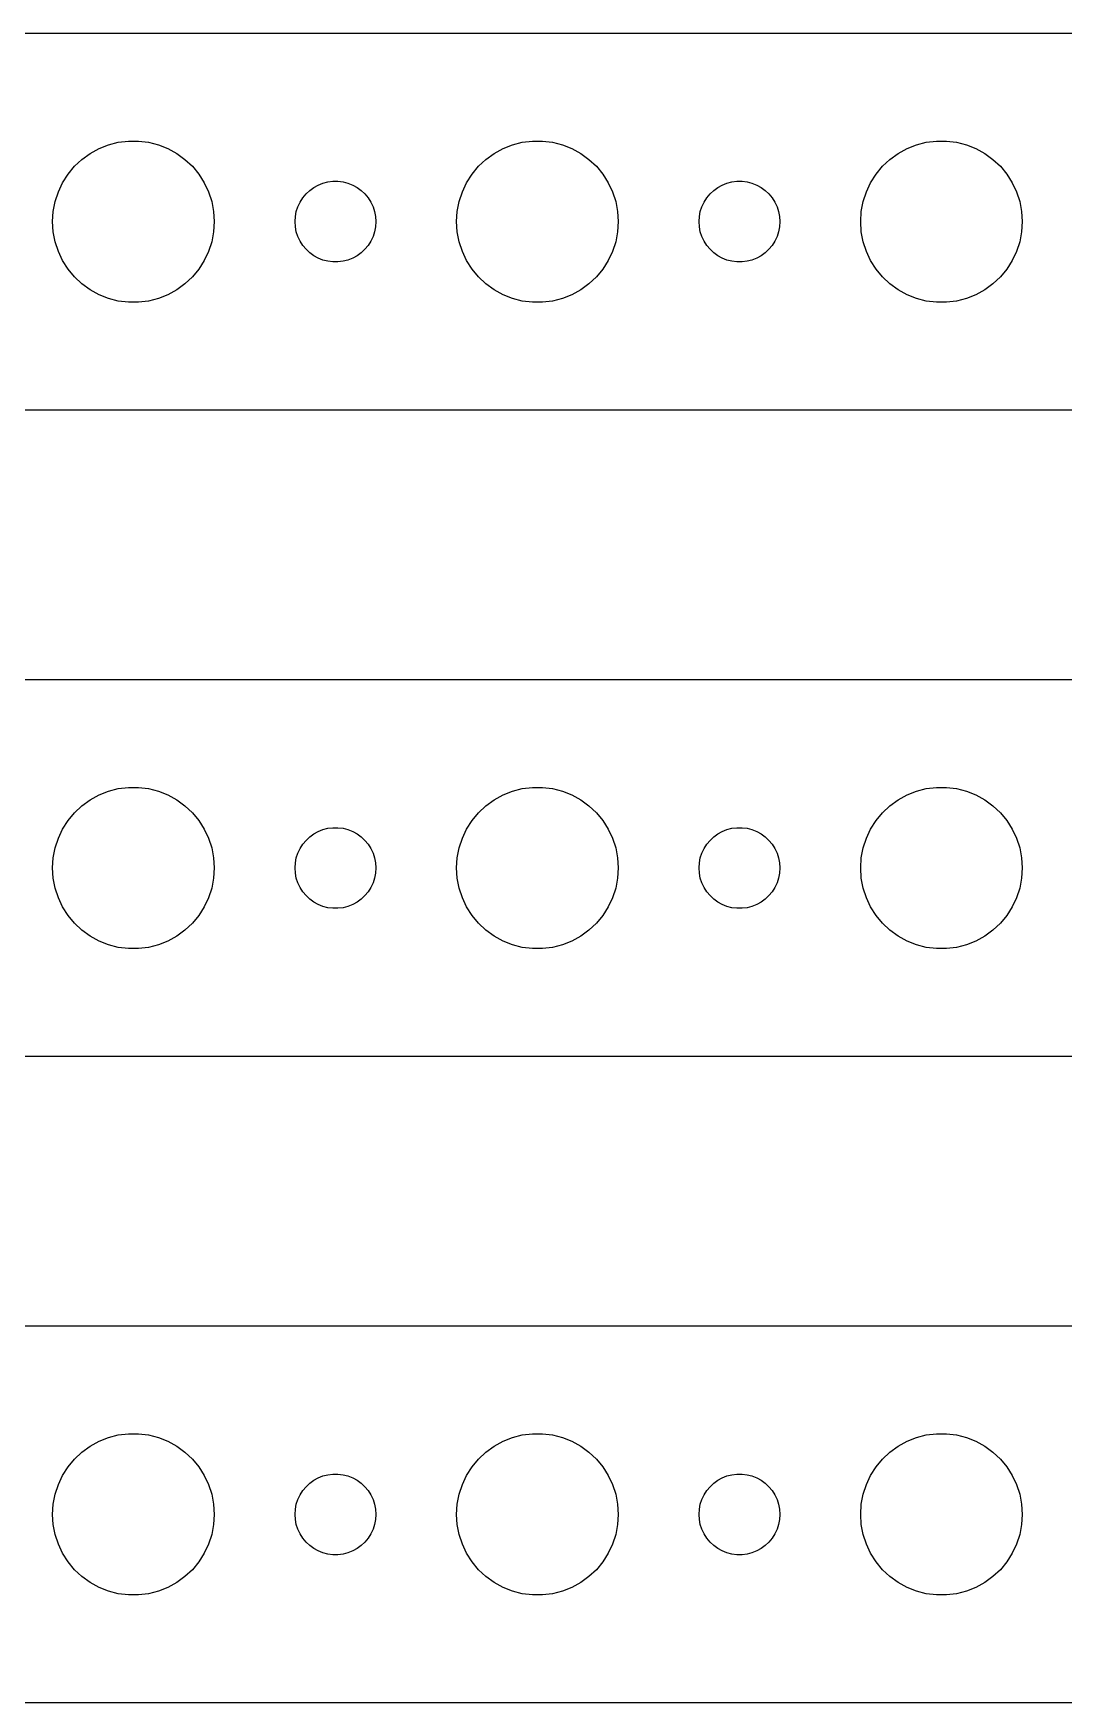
# Model space of a CAD drawing. Header units: metres. Extents: x -150 to 150, y 41 to 103.
# Drawn here: x -116.2 to -78, y 41 to 103 of the extents above; entities that cross this region are included whole.
import ezdxf

# ---------------------------------------------------------------- set-up
doc = ezdxf.new("R2010")
doc.units = ezdxf.units.M

msp = doc.modelspace()

# ---------------------------------------------------------------- linework, layer by layer
for p, q in [((144.814, 102.99), (-144.814, 102.99)), ((-114.107, 98.533), (-113.777, 98.7145)), ((-113.777, 98.7145), (-113.427, 98.8532)), ((-113.427, 98.8532), (-113.062, 98.9469)), ((-113.062, 98.9469), (-112.688, 98.9941)), ((-112.688, 98.9941), (-112.312, 98.9941)), ((-112.312, 98.9941), (-111.938, 98.9469)), ((-111.938, 98.9469), (-111.573, 98.8532)), ((-111.573, 98.8532), (-111.223, 98.7145)), ((-111.223, 98.7145), (-110.893, 98.533)), ((-99.1075, 98.533), (-98.7773, 98.7145)), ((-98.7773, 98.7145), (-98.427, 98.8532)), ((-98.427, 98.8532), (-98.0621, 98.9469)), ((-98.0621, 98.9469), (-97.6884, 98.9941)), ((-97.6884, 98.9941), (-97.3116, 98.9941)), ((-97.3116, 98.9941), (-96.9379, 98.9469)), ((-96.9379, 98.9469), (-96.573, 98.8532)), ((-96.573, 98.8532), (-96.2227, 98.7145)), ((-96.2227, 98.7145), (-95.8925, 98.533)), ((-84.1075, 98.533), (-83.7773, 98.7145)), ((-83.7773, 98.7145), (-83.427, 98.8532)), ((-83.427, 98.8532), (-83.0621, 98.9469)), ((-83.0621, 98.9469), (-82.6884, 98.9941)), ((-82.6884, 98.9941), (-82.3116, 98.9941)), ((-82.3116, 98.9941), (-81.9379, 98.9469)), ((-81.9379, 98.9469), (-81.573, 98.8532)), ((-81.573, 98.8532), (-81.2227, 98.7145)), ((-81.2227, 98.7145), (-80.8925, 98.533)), ((-114.927, 97.7634), (-114.687, 98.0536)), ((-114.687, 98.0536), (-114.412, 98.3115)), ((-114.412, 98.3115), (-114.107, 98.533)), ((-110.893, 98.533), (-110.588, 98.3115)), ((-110.588, 98.3115), (-110.313, 98.0536)), ((-110.313, 98.0536), (-110.073, 97.7634)), ((-99.927, 97.7634), (-99.6869, 98.0536)), ((-99.6869, 98.0536), (-99.4123, 98.3115)), ((-99.4123, 98.3115), (-99.1075, 98.533)), ((-95.8925, 98.533), (-95.5877, 98.3115)), ((-95.5877, 98.3115), (-95.3131, 98.0536)), ((-95.3131, 98.0536), (-95.073, 97.7634)), ((-84.927, 97.7634), (-84.6869, 98.0536)), ((-84.6869, 98.0536), (-84.4123, 98.3115)), ((-84.4123, 98.3115), (-84.1075, 98.533)), ((-80.8925, 98.533), (-80.5877, 98.3115)), ((-80.5877, 98.3115), (-80.3131, 98.0536)), ((-80.3131, 98.0536), (-80.073, 97.7634)), ((-115.289, 97.1044), (-115.129, 97.4453)), ((-115.129, 97.4453), (-114.927, 97.7634)), ((-110.073, 97.7634), (-109.871, 97.4453)), ((-109.871, 97.4453), (-109.711, 97.1044)), ((-105.804, 97.2665), (-105.639, 97.3572)), ((-105.639, 97.3572), (-105.464, 97.4266)), ((-105.464, 97.4266), (-105.281, 97.4734)), ((-105.281, 97.4734), (-105.094, 97.497)), ((-105.094, 97.497), (-104.906, 97.497)), ((-104.906, 97.497), (-104.719, 97.4734)), ((-104.719, 97.4734), (-104.536, 97.4266)), ((-104.536, 97.4266), (-104.361, 97.3572)), ((-104.361, 97.3572), (-104.196, 97.2665)), ((-100.289, 97.1044), (-100.129, 97.4453)), ((-100.129, 97.4453), (-99.927, 97.7634)), ((-95.073, 97.7634), (-94.8711, 97.4453)), ((-94.8711, 97.4453), (-94.7107, 97.1044)), ((-90.8037, 97.2665), (-90.6387, 97.3572)), ((-90.6387, 97.3572), (-90.4635, 97.4266)), ((-90.4635, 97.4266), (-90.2811, 97.4734)), ((-90.2811, 97.4734), (-90.0942, 97.497)), ((-90.0942, 97.497), (-89.9058, 97.497)), ((-89.9058, 97.497), (-89.7189, 97.4734)), ((-89.7189, 97.4734), (-89.5365, 97.4266)), ((-89.5365, 97.4266), (-89.3613, 97.3572)), ((-89.3613, 97.3572), (-89.1963, 97.2665)), ((-85.2893, 97.1044), (-85.1289, 97.4453)), ((-85.1289, 97.4453), (-84.927, 97.7634)), ((-80.073, 97.7634), (-79.8711, 97.4453)), ((-79.8711, 97.4453), (-79.7107, 97.1044)), ((-115.476, 96.376), (-115.406, 96.7461)), ((-115.406, 96.7461), (-115.289, 97.1044)), ((-109.711, 97.1044), (-109.594, 96.7461)), ((-109.594, 96.7461), (-109.524, 96.376)), ((-106.395, 96.5522), (-106.314, 96.7226)), ((-106.314, 96.7226), (-106.214, 96.8817)), ((-106.214, 96.8817), (-106.093, 97.0268)), ((-106.093, 97.0268), (-105.956, 97.1558)), ((-105.956, 97.1558), (-105.804, 97.2665)), ((-104.196, 97.2665), (-104.044, 97.1558)), ((-104.044, 97.1558), (-103.907, 97.0268)), ((-103.907, 97.0268), (-103.786, 96.8817)), ((-103.786, 96.8817), (-103.686, 96.7226)), ((-103.686, 96.7226), (-103.605, 96.5522)), ((-100.476, 96.376), (-100.406, 96.7461)), ((-100.406, 96.7461), (-100.289, 97.1044)), ((-94.7107, 97.1044), (-94.5943, 96.7461)), ((-94.5943, 96.7461), (-94.5237, 96.376)), ((-91.3947, 96.5522), (-91.3145, 96.7226)), ((-91.3145, 96.7226), (-91.2135, 96.8817)), ((-91.2135, 96.8817), (-91.0934, 97.0268)), ((-91.0934, 97.0268), (-90.9561, 97.1558)), ((-90.9561, 97.1558), (-90.8037, 97.2665)), ((-89.1963, 97.2665), (-89.0439, 97.1558)), ((-89.0439, 97.1558), (-88.9065, 97.0268)), ((-88.9065, 97.0268), (-88.7865, 96.8817)), ((-88.7865, 96.8817), (-88.6855, 96.7226)), ((-88.6855, 96.7226), (-88.6053, 96.5522)), ((-85.4763, 96.376), (-85.4057, 96.7461)), ((-85.4057, 96.7461), (-85.2893, 97.1044)), ((-79.7107, 97.1044), (-79.5943, 96.7461)), ((-79.5943, 96.7461), (-79.5237, 96.376)), ((-115.5, 96), (-115.476, 96.376)), ((-109.524, 96.376), (-109.5, 96)), ((-106.5, 96), (-106.488, 96.188)), ((-106.488, 96.188), (-106.453, 96.373)), ((-106.453, 96.373), (-106.395, 96.5522)), ((-103.605, 96.5522), (-103.547, 96.373)), ((-103.547, 96.373), (-103.512, 96.188)), ((-103.512, 96.188), (-103.5, 96)), ((-100.5, 96), (-100.476, 96.376)), ((-94.5237, 96.376), (-94.5, 96)), ((-91.5, 96), (-91.4882, 96.188)), ((-91.4882, 96.188), (-91.4529, 96.373)), ((-91.4529, 96.373), (-91.3947, 96.5522)), ((-88.6053, 96.5522), (-88.5471, 96.373)), ((-88.5471, 96.373), (-88.5118, 96.188)), ((-88.5118, 96.188), (-88.5, 96)), ((-85.5, 96), (-85.4763, 96.376)), ((-79.5237, 96.376), (-79.5, 96)), ((-115.476, 95.624), (-115.5, 96)), ((-115.406, 95.2539), (-115.476, 95.624)), ((-109.524, 95.624), (-109.594, 95.2539)), ((-109.5, 96), (-109.524, 95.624)), ((-106.488, 95.812), (-106.5, 96)), ((-106.453, 95.627), (-106.488, 95.812)), ((-106.395, 95.4478), (-106.453, 95.627)), ((-103.547, 95.627), (-103.605, 95.4478)), ((-103.512, 95.812), (-103.547, 95.627)), ((-103.5, 96), (-103.512, 95.812)), ((-100.476, 95.624), (-100.5, 96)), ((-100.406, 95.2539), (-100.476, 95.624)), ((-94.5237, 95.624), (-94.5943, 95.2539)), ((-94.5, 96), (-94.5237, 95.624)), ((-91.4882, 95.812), (-91.5, 96)), ((-91.4529, 95.627), (-91.4882, 95.812)), ((-91.3947, 95.4478), (-91.4529, 95.627)), ((-88.5471, 95.627), (-88.6053, 95.4478)), ((-88.5118, 95.812), (-88.5471, 95.627)), ((-88.5, 96), (-88.5118, 95.812)), ((-85.4763, 95.624), (-85.5, 96)), ((-85.4057, 95.2539), (-85.4763, 95.624)), ((-79.5237, 95.624), (-79.5943, 95.2539)), ((-79.5, 96), (-79.5237, 95.624)), ((-115.289, 94.8956), (-115.406, 95.2539)), ((-115.129, 94.5547), (-115.289, 94.8956)), ((-109.711, 94.8956), (-109.871, 94.5547)), ((-109.594, 95.2539), (-109.711, 94.8956)), ((-106.314, 95.2774), (-106.395, 95.4478)), ((-106.214, 95.1183), (-106.314, 95.2774)), ((-106.093, 94.9732), (-106.214, 95.1183)), ((-105.956, 94.8442), (-106.093, 94.9732)), ((-105.804, 94.7335), (-105.956, 94.8442)), ((-104.044, 94.8442), (-104.196, 94.7335)), ((-103.907, 94.9732), (-104.044, 94.8442)), ((-103.786, 95.1183), (-103.907, 94.9732)), ((-103.686, 95.2774), (-103.786, 95.1183)), ((-103.605, 95.4478), (-103.686, 95.2774)), ((-100.289, 94.8956), (-100.406, 95.2539)), ((-100.129, 94.5547), (-100.289, 94.8956)), ((-94.7107, 94.8956), (-94.8711, 94.5547)), ((-94.5943, 95.2539), (-94.7107, 94.8956)), ((-91.3145, 95.2774), (-91.3947, 95.4478)), ((-91.2135, 95.1183), (-91.3145, 95.2774)), ((-91.0934, 94.9732), (-91.2135, 95.1183)), ((-90.9561, 94.8442), (-91.0934, 94.9732)), ((-90.8037, 94.7335), (-90.9561, 94.8442)), ((-89.0439, 94.8442), (-89.1963, 94.7335)), ((-88.9065, 94.9732), (-89.0439, 94.8442)), ((-88.7865, 95.1183), (-88.9065, 94.9732)), ((-88.6855, 95.2774), (-88.7865, 95.1183)), ((-88.6053, 95.4478), (-88.6855, 95.2774)), ((-85.2893, 94.8956), (-85.4057, 95.2539)), ((-85.1289, 94.5547), (-85.2893, 94.8956)), ((-79.7107, 94.8956), (-79.8711, 94.5547)), ((-79.5943, 95.2539), (-79.7107, 94.8956)), ((-114.927, 94.2366), (-115.129, 94.5547)), ((-114.687, 93.9464), (-114.927, 94.2366)), ((-110.073, 94.2366), (-110.313, 93.9464)), ((-109.871, 94.5547), (-110.073, 94.2366)), ((-105.639, 94.6428), (-105.804, 94.7335)), ((-105.464, 94.5734), (-105.639, 94.6428)), ((-105.281, 94.5266), (-105.464, 94.5734)), ((-105.094, 94.503), (-105.281, 94.5266)), ((-104.906, 94.503), (-105.094, 94.503)), ((-104.719, 94.5266), (-104.906, 94.503)), ((-104.536, 94.5734), (-104.719, 94.5266)), ((-104.361, 94.6428), (-104.536, 94.5734)), ((-104.196, 94.7335), (-104.361, 94.6428)), ((-99.927, 94.2366), (-100.129, 94.5547)), ((-99.6869, 93.9464), (-99.927, 94.2366)), ((-95.073, 94.2366), (-95.3131, 93.9464)), ((-94.8711, 94.5547), (-95.073, 94.2366)), ((-90.6387, 94.6428), (-90.8037, 94.7335)), ((-90.4635, 94.5734), (-90.6387, 94.6428)), ((-90.2811, 94.5266), (-90.4635, 94.5734)), ((-90.0942, 94.503), (-90.2811, 94.5266)), ((-89.9058, 94.503), (-90.0942, 94.503)), ((-89.7189, 94.5266), (-89.9058, 94.503)), ((-89.5365, 94.5734), (-89.7189, 94.5266)), ((-89.3613, 94.6428), (-89.5365, 94.5734)), ((-89.1963, 94.7335), (-89.3613, 94.6428)), ((-84.927, 94.2366), (-85.1289, 94.5547)), ((-84.6869, 93.9464), (-84.927, 94.2366)), ((-80.073, 94.2366), (-80.3131, 93.9464)), ((-79.8711, 94.5547), (-80.073, 94.2366)), ((-114.412, 93.6885), (-114.687, 93.9464)), ((-114.107, 93.467), (-114.412, 93.6885)), ((-110.588, 93.6885), (-110.893, 93.467)), ((-110.313, 93.9464), (-110.588, 93.6885)), ((-99.4123, 93.6885), (-99.6869, 93.9464)), ((-99.1075, 93.467), (-99.4123, 93.6885)), ((-95.5877, 93.6885), (-95.8925, 93.467)), ((-95.3131, 93.9464), (-95.5877, 93.6885)), ((-84.4123, 93.6885), (-84.6869, 93.9464)), ((-84.1075, 93.467), (-84.4123, 93.6885)), ((-80.5877, 93.6885), (-80.8925, 93.467)), ((-80.3131, 93.9464), (-80.5877, 93.6885)), ((-113.777, 93.2855), (-114.107, 93.467)), ((-113.427, 93.1468), (-113.777, 93.2855)), ((-113.062, 93.0531), (-113.427, 93.1468)), ((-112.688, 93.0059), (-113.062, 93.0531)), ((-112.312, 93.0059), (-112.688, 93.0059)), ((-111.938, 93.0531), (-112.312, 93.0059)), ((-111.573, 93.1468), (-111.938, 93.0531)), ((-111.223, 93.2855), (-111.573, 93.1468)), ((-110.893, 93.467), (-111.223, 93.2855)), ((-98.7773, 93.2855), (-99.1075, 93.467)), ((-98.427, 93.1468), (-98.7773, 93.2855)), ((-98.0621, 93.0531), (-98.427, 93.1468)), ((-97.6884, 93.0059), (-98.0621, 93.0531)), ((-97.3116, 93.0059), (-97.6884, 93.0059)), ((-96.9379, 93.0531), (-97.3116, 93.0059)), ((-96.573, 93.1468), (-96.9379, 93.0531)), ((-96.2227, 93.2855), (-96.573, 93.1468)), ((-95.8925, 93.467), (-96.2227, 93.2855)), ((-83.7773, 93.2855), (-84.1075, 93.467)), ((-83.427, 93.1468), (-83.7773, 93.2855)), ((-83.0621, 93.0531), (-83.427, 93.1468)), ((-82.6884, 93.0059), (-83.0621, 93.0531)), ((-82.3116, 93.0059), (-82.6884, 93.0059)), ((-81.9379, 93.0531), (-82.3116, 93.0059)), ((-81.573, 93.1468), (-81.9379, 93.0531)), ((-81.2227, 93.2855), (-81.573, 93.1468)), ((-80.8925, 93.467), (-81.2227, 93.2855)), ((-144.814, 89.0099), (144.814, 89.0099)), ((144.814, 78.9901), (-144.814, 78.9901)), ((-114.412, 74.3115), (-114.107, 74.533)), ((-114.107, 74.533), (-113.777, 74.7145)), ((-113.777, 74.7145), (-113.427, 74.8532)), ((-113.427, 74.8532), (-113.062, 74.9469)), ((-113.062, 74.9469), (-112.688, 74.9941)), ((-112.688, 74.9941), (-112.312, 74.9941)), ((-112.312, 74.9941), (-111.938, 74.9469)), ((-111.938, 74.9469), (-111.573, 74.8532)), ((-111.573, 74.8532), (-111.223, 74.7145)), ((-111.223, 74.7145), (-110.893, 74.533)), ((-110.893, 74.533), (-110.588, 74.3115)), ((-99.4123, 74.3115), (-99.1075, 74.533)), ((-99.1075, 74.533), (-98.7773, 74.7145)), ((-98.7773, 74.7145), (-98.427, 74.8532)), ((-98.427, 74.8532), (-98.0621, 74.9469)), ((-98.0621, 74.9469), (-97.6884, 74.9941)), ((-97.6884, 74.9941), (-97.3116, 74.9941)), ((-97.3116, 74.9941), (-96.9379, 74.9469)), ((-96.9379, 74.9469), (-96.573, 74.8532)), ((-96.573, 74.8532), (-96.2227, 74.7145)), ((-96.2227, 74.7145), (-95.8925, 74.533)), ((-95.8925, 74.533), (-95.5877, 74.3115)), ((-84.4123, 74.3115), (-84.1075, 74.533)), ((-84.1075, 74.533), (-83.7773, 74.7145)), ((-83.7773, 74.7145), (-83.427, 74.8532)), ((-83.427, 74.8532), (-83.0621, 74.9469)), ((-83.0621, 74.9469), (-82.6884, 74.9941)), ((-82.6884, 74.9941), (-82.3116, 74.9941)), ((-82.3116, 74.9941), (-81.9379, 74.9469)), ((-81.9379, 74.9469), (-81.573, 74.8532)), ((-81.573, 74.8532), (-81.2227, 74.7145)), ((-81.2227, 74.7145), (-80.8925, 74.533)), ((-80.8925, 74.533), (-80.5877, 74.3115)), ((-115.129, 73.4453), (-114.927, 73.7634)), ((-114.927, 73.7634), (-114.687, 74.0536)), ((-114.687, 74.0536), (-114.412, 74.3115)), ((-110.588, 74.3115), (-110.313, 74.0536)), ((-110.313, 74.0536), (-110.073, 73.7634)), ((-110.073, 73.7634), (-109.871, 73.4453)), ((-100.129, 73.4453), (-99.927, 73.7634)), ((-99.927, 73.7634), (-99.6869, 74.0536)), ((-99.6869, 74.0536), (-99.4123, 74.3115)), ((-95.5877, 74.3115), (-95.3131, 74.0536)), ((-95.3131, 74.0536), (-95.073, 73.7634)), ((-95.073, 73.7634), (-94.8711, 73.4453)), ((-85.1289, 73.4453), (-84.927, 73.7634)), ((-84.927, 73.7634), (-84.6869, 74.0536)), ((-84.6869, 74.0536), (-84.4123, 74.3115)), ((-80.5877, 74.3115), (-80.3131, 74.0536)), ((-80.3131, 74.0536), (-80.073, 73.7634)), ((-80.073, 73.7634), (-79.8711, 73.4453)), ((-115.289, 73.1044), (-115.129, 73.4453)), ((-109.871, 73.4453), (-109.711, 73.1044)), ((-106.093, 73.0268), (-105.956, 73.1558)), ((-105.956, 73.1558), (-105.804, 73.2665)), ((-105.804, 73.2665), (-105.639, 73.3572)), ((-105.639, 73.3572), (-105.464, 73.4266)), ((-105.464, 73.4266), (-105.281, 73.4734)), ((-105.281, 73.4734), (-105.094, 73.497)), ((-105.094, 73.497), (-104.906, 73.497)), ((-104.906, 73.497), (-104.719, 73.4734)), ((-104.719, 73.4734), (-104.536, 73.4266)), ((-104.536, 73.4266), (-104.361, 73.3572)), ((-104.361, 73.3572), (-104.196, 73.2665)), ((-104.196, 73.2665), (-104.044, 73.1558)), ((-104.044, 73.1558), (-103.907, 73.0268)), ((-100.289, 73.1044), (-100.129, 73.4453)), ((-94.8711, 73.4453), (-94.7107, 73.1044)), ((-91.0934, 73.0268), (-90.9561, 73.1558)), ((-90.9561, 73.1558), (-90.8037, 73.2665)), ((-90.8037, 73.2665), (-90.6387, 73.3572)), ((-90.6387, 73.3572), (-90.4635, 73.4266)), ((-90.4635, 73.4266), (-90.2811, 73.4734)), ((-90.2811, 73.4734), (-90.0942, 73.497)), ((-90.0942, 73.497), (-89.9058, 73.497)), ((-89.9058, 73.497), (-89.7189, 73.4734)), ((-89.7189, 73.4734), (-89.5365, 73.4266)), ((-89.5365, 73.4266), (-89.3613, 73.3572)), ((-89.3613, 73.3572), (-89.1963, 73.2665)), ((-89.1963, 73.2665), (-89.0439, 73.1558)), ((-89.0439, 73.1558), (-88.9065, 73.0268)), ((-85.2893, 73.1044), (-85.1289, 73.4453)), ((-79.8711, 73.4453), (-79.7107, 73.1044)), ((-115.476, 72.376), (-115.406, 72.7461)), ((-115.406, 72.7461), (-115.289, 73.1044)), ((-109.711, 73.1044), (-109.594, 72.7461)), ((-109.594, 72.7461), (-109.524, 72.376)), ((-106.453, 72.373), (-106.395, 72.5522)), ((-106.395, 72.5522), (-106.314, 72.7226)), ((-106.314, 72.7226), (-106.214, 72.8817)), ((-106.214, 72.8817), (-106.093, 73.0268)), ((-103.907, 73.0268), (-103.786, 72.8817)), ((-103.786, 72.8817), (-103.686, 72.7226)), ((-103.686, 72.7226), (-103.605, 72.5522)), ((-103.605, 72.5522), (-103.547, 72.373)), ((-100.476, 72.376), (-100.406, 72.7461)), ((-100.406, 72.7461), (-100.289, 73.1044)), ((-94.7107, 73.1044), (-94.5943, 72.7461)), ((-94.5943, 72.7461), (-94.5237, 72.376)), ((-91.4529, 72.373), (-91.3947, 72.5522)), ((-91.3947, 72.5522), (-91.3145, 72.7226)), ((-91.3145, 72.7226), (-91.2135, 72.8817)), ((-91.2135, 72.8817), (-91.0934, 73.0268)), ((-88.9065, 73.0268), (-88.7865, 72.8817)), ((-88.7865, 72.8817), (-88.6855, 72.7226)), ((-88.6855, 72.7226), (-88.6053, 72.5522)), ((-88.6053, 72.5522), (-88.5471, 72.373)), ((-85.4763, 72.376), (-85.4057, 72.7461)), ((-85.4057, 72.7461), (-85.2893, 73.1044)), ((-79.7107, 73.1044), (-79.5943, 72.7461)), ((-79.5943, 72.7461), (-79.5237, 72.376)), ((-115.5, 72), (-115.476, 72.376)), ((-115.476, 71.624), (-115.5, 72)), ((-109.524, 72.376), (-109.5, 72)), ((-109.5, 72), (-109.524, 71.624)), ((-106.5, 72), (-106.488, 72.188)), ((-106.488, 71.812), (-106.5, 72)), ((-106.488, 72.188), (-106.453, 72.373)), ((-103.547, 72.373), (-103.512, 72.188)), ((-103.512, 72.188), (-103.5, 72)), ((-103.5, 72), (-103.512, 71.812)), ((-100.5, 72), (-100.476, 72.376)), ((-100.476, 71.624), (-100.5, 72)), ((-94.5237, 72.376), (-94.5, 72)), ((-94.5, 72), (-94.5237, 71.624)), ((-91.5, 72), (-91.4882, 72.188)), ((-91.4882, 71.812), (-91.5, 72)), ((-91.4882, 72.188), (-91.4529, 72.373)), ((-88.5471, 72.373), (-88.5118, 72.188)), ((-88.5118, 72.188), (-88.5, 72)), ((-88.5, 72), (-88.5118, 71.812)), ((-85.5, 72), (-85.4763, 72.376)), ((-85.4763, 71.624), (-85.5, 72)), ((-79.5237, 72.376), (-79.5, 72)), ((-79.5, 72), (-79.5237, 71.624)), ((-115.406, 71.2539), (-115.476, 71.624)), ((-109.524, 71.624), (-109.594, 71.2539)), ((-106.453, 71.627), (-106.488, 71.812)), ((-106.395, 71.4478), (-106.453, 71.627)), ((-106.314, 71.2774), (-106.395, 71.4478)), ((-106.214, 71.1183), (-106.314, 71.2774)), ((-103.686, 71.2774), (-103.786, 71.1183)), ((-103.605, 71.4478), (-103.686, 71.2774)), ((-103.547, 71.627), (-103.605, 71.4478)), ((-103.512, 71.812), (-103.547, 71.627)), ((-100.406, 71.2539), (-100.476, 71.624)), ((-94.5237, 71.624), (-94.5943, 71.2539)), ((-91.4529, 71.627), (-91.4882, 71.812)), ((-91.3947, 71.4478), (-91.4529, 71.627)), ((-91.3145, 71.2774), (-91.3947, 71.4478)), ((-91.2135, 71.1183), (-91.3145, 71.2774)), ((-88.6855, 71.2774), (-88.7865, 71.1183)), ((-88.6053, 71.4478), (-88.6855, 71.2774)), ((-88.5471, 71.627), (-88.6053, 71.4478)), ((-88.5118, 71.812), (-88.5471, 71.627)), ((-85.4057, 71.2539), (-85.4763, 71.624)), ((-79.5237, 71.624), (-79.5943, 71.2539)), ((-115.289, 70.8956), (-115.406, 71.2539)), ((-115.129, 70.5547), (-115.289, 70.8956)), ((-109.711, 70.8956), (-109.871, 70.5547)), ((-109.594, 71.2539), (-109.711, 70.8956)), ((-106.093, 70.9732), (-106.214, 71.1183)), ((-105.956, 70.8442), (-106.093, 70.9732)), ((-105.804, 70.7335), (-105.956, 70.8442)), ((-105.639, 70.6428), (-105.804, 70.7335)), ((-104.196, 70.7335), (-104.361, 70.6428)), ((-104.044, 70.8442), (-104.196, 70.7335)), ((-103.907, 70.9732), (-104.044, 70.8442)), ((-103.786, 71.1183), (-103.907, 70.9732)), ((-100.289, 70.8956), (-100.406, 71.2539)), ((-100.129, 70.5547), (-100.289, 70.8956)), ((-94.7107, 70.8956), (-94.8711, 70.5547)), ((-94.5943, 71.2539), (-94.7107, 70.8956)), ((-91.0934, 70.9732), (-91.2135, 71.1183)), ((-90.9561, 70.8442), (-91.0934, 70.9732)), ((-90.8037, 70.7335), (-90.9561, 70.8442)), ((-90.6387, 70.6428), (-90.8037, 70.7335)), ((-89.1963, 70.7335), (-89.3613, 70.6428)), ((-89.0439, 70.8442), (-89.1963, 70.7335)), ((-88.9065, 70.9732), (-89.0439, 70.8442)), ((-88.7865, 71.1183), (-88.9065, 70.9732)), ((-85.2893, 70.8956), (-85.4057, 71.2539)), ((-85.1289, 70.5547), (-85.2893, 70.8956)), ((-79.7107, 70.8956), (-79.8711, 70.5547)), ((-79.5943, 71.2539), (-79.7107, 70.8956)), ((-114.927, 70.2366), (-115.129, 70.5547)), ((-114.687, 69.9464), (-114.927, 70.2366)), ((-110.073, 70.2366), (-110.313, 69.9464)), ((-109.871, 70.5547), (-110.073, 70.2366)), ((-105.464, 70.5734), (-105.639, 70.6428)), ((-105.281, 70.5266), (-105.464, 70.5734)), ((-105.094, 70.503), (-105.281, 70.5266)), ((-104.906, 70.503), (-105.094, 70.503)), ((-104.719, 70.5266), (-104.906, 70.503)), ((-104.536, 70.5734), (-104.719, 70.5266)), ((-104.361, 70.6428), (-104.536, 70.5734)), ((-99.927, 70.2366), (-100.129, 70.5547)), ((-99.6869, 69.9464), (-99.927, 70.2366)), ((-95.073, 70.2366), (-95.3131, 69.9464)), ((-94.8711, 70.5547), (-95.073, 70.2366)), ((-90.4635, 70.5734), (-90.6387, 70.6428)), ((-90.2811, 70.5266), (-90.4635, 70.5734)), ((-90.0942, 70.503), (-90.2811, 70.5266)), ((-89.9058, 70.503), (-90.0942, 70.503)), ((-89.7189, 70.5266), (-89.9058, 70.503)), ((-89.5365, 70.5734), (-89.7189, 70.5266)), ((-89.3613, 70.6428), (-89.5365, 70.5734)), ((-84.927, 70.2366), (-85.1289, 70.5547)), ((-84.6869, 69.9464), (-84.927, 70.2366)), ((-80.073, 70.2366), (-80.3131, 69.9464)), ((-79.8711, 70.5547), (-80.073, 70.2366)), ((-114.412, 69.6885), (-114.687, 69.9464)), ((-114.107, 69.467), (-114.412, 69.6885)), ((-113.777, 69.2855), (-114.107, 69.467)), ((-110.893, 69.467), (-111.223, 69.2855)), ((-110.588, 69.6885), (-110.893, 69.467)), ((-110.313, 69.9464), (-110.588, 69.6885)), ((-99.4123, 69.6885), (-99.6869, 69.9464)), ((-99.1075, 69.467), (-99.4123, 69.6885)), ((-98.7773, 69.2855), (-99.1075, 69.467)), ((-95.8925, 69.467), (-96.2227, 69.2855)), ((-95.5877, 69.6885), (-95.8925, 69.467)), ((-95.3131, 69.9464), (-95.5877, 69.6885)), ((-84.4123, 69.6885), (-84.6869, 69.9464)), ((-84.1075, 69.467), (-84.4123, 69.6885)), ((-83.7773, 69.2855), (-84.1075, 69.467)), ((-80.8925, 69.467), (-81.2227, 69.2855)), ((-80.5877, 69.6885), (-80.8925, 69.467)), ((-80.3131, 69.9464), (-80.5877, 69.6885)), ((-113.427, 69.1468), (-113.777, 69.2855)), ((-113.062, 69.0531), (-113.427, 69.1468)), ((-112.688, 69.0059), (-113.062, 69.0531)), ((-112.312, 69.0059), (-112.688, 69.0059)), ((-111.938, 69.0531), (-112.312, 69.0059)), ((-111.573, 69.1468), (-111.938, 69.0531)), ((-111.223, 69.2855), (-111.573, 69.1468)), ((-98.427, 69.1468), (-98.7773, 69.2855)), ((-98.0621, 69.0531), (-98.427, 69.1468)), ((-97.6884, 69.0059), (-98.0621, 69.0531)), ((-97.3116, 69.0059), (-97.6884, 69.0059)), ((-96.9379, 69.0531), (-97.3116, 69.0059)), ((-96.573, 69.1468), (-96.9379, 69.0531)), ((-96.2227, 69.2855), (-96.573, 69.1468)), ((-83.427, 69.1468), (-83.7773, 69.2855)), ((-83.0621, 69.0531), (-83.427, 69.1468)), ((-82.6884, 69.0059), (-83.0621, 69.0531)), ((-82.3116, 69.0059), (-82.6884, 69.0059)), ((-81.9379, 69.0531), (-82.3116, 69.0059)), ((-81.573, 69.1468), (-81.9379, 69.0531)), ((-81.2227, 69.2855), (-81.573, 69.1468)), ((-144.814, 65.0099), (144.814, 65.0099)), ((144.814, 54.9901), (-144.814, 54.9901)), ((-113.777, 50.7145), (-113.427, 50.8532)), ((-113.427, 50.8532), (-113.062, 50.9469)), ((-113.062, 50.9469), (-112.688, 50.9941)), ((-112.688, 50.9941), (-112.312, 50.9941)), ((-112.312, 50.9941), (-111.938, 50.9469)), ((-111.938, 50.9469), (-111.573, 50.8532)), ((-111.573, 50.8532), (-111.223, 50.7145)), ((-98.7773, 50.7145), (-98.427, 50.8532)), ((-98.427, 50.8532), (-98.0621, 50.9469)), ((-98.0621, 50.9469), (-97.6884, 50.9941)), ((-97.6884, 50.9941), (-97.3116, 50.9941)), ((-97.3116, 50.9941), (-96.9379, 50.9469)), ((-96.9379, 50.9469), (-96.573, 50.8532)), ((-96.573, 50.8532), (-96.2227, 50.7145)), ((-83.7773, 50.7145), (-83.427, 50.8532)), ((-83.427, 50.8532), (-83.0621, 50.9469)), ((-83.0621, 50.9469), (-82.6884, 50.9941)), ((-82.6884, 50.9941), (-82.3116, 50.9941)), ((-82.3116, 50.9941), (-81.9379, 50.9469)), ((-81.9379, 50.9469), (-81.573, 50.8532)), ((-81.573, 50.8532), (-81.2227, 50.7145)), ((-114.687, 50.0536), (-114.412, 50.3115)), ((-114.412, 50.3115), (-114.107, 50.533)), ((-114.107, 50.533), (-113.777, 50.7145)), ((-111.223, 50.7145), (-110.893, 50.533)), ((-110.893, 50.533), (-110.588, 50.3115)), ((-110.588, 50.3115), (-110.313, 50.0536)), ((-99.6869, 50.0536), (-99.4123, 50.3115)), ((-99.4123, 50.3115), (-99.1075, 50.533)), ((-99.1075, 50.533), (-98.7773, 50.7145)), ((-96.2227, 50.7145), (-95.8925, 50.533)), ((-95.8925, 50.533), (-95.5877, 50.3115)), ((-95.5877, 50.3115), (-95.3131, 50.0536)), ((-84.6869, 50.0536), (-84.4123, 50.3115)), ((-84.4123, 50.3115), (-84.1075, 50.533)), ((-84.1075, 50.533), (-83.7773, 50.7145)), ((-81.2227, 50.7145), (-80.8925, 50.533)), ((-80.8925, 50.533), (-80.5877, 50.3115)), ((-80.5877, 50.3115), (-80.3131, 50.0536)), ((-115.129, 49.4453), (-114.927, 49.7634)), ((-114.927, 49.7634), (-114.687, 50.0536)), ((-110.313, 50.0536), (-110.073, 49.7634)), ((-110.073, 49.7634), (-109.871, 49.4453)), ((-100.129, 49.4453), (-99.927, 49.7634)), ((-99.927, 49.7634), (-99.6869, 50.0536)), ((-95.3131, 50.0536), (-95.073, 49.7634)), ((-95.073, 49.7634), (-94.8711, 49.4453)), ((-85.1289, 49.4453), (-84.927, 49.7634)), ((-84.927, 49.7634), (-84.6869, 50.0536)), ((-80.3131, 50.0536), (-80.073, 49.7634)), ((-80.073, 49.7634), (-79.8711, 49.4453)), ((-115.406, 48.7461), (-115.289, 49.1044)), ((-115.289, 49.1044), (-115.129, 49.4453)), ((-109.871, 49.4453), (-109.711, 49.1044)), ((-109.711, 49.1044), (-109.594, 48.7461)), ((-106.214, 48.8817), (-106.093, 49.0268)), ((-106.093, 49.0268), (-105.956, 49.1558)), ((-105.956, 49.1558), (-105.804, 49.2665)), ((-105.804, 49.2665), (-105.639, 49.3572)), ((-105.639, 49.3572), (-105.464, 49.4266)), ((-105.464, 49.4266), (-105.281, 49.4734)), ((-105.281, 49.4734), (-105.094, 49.497)), ((-105.094, 49.497), (-104.906, 49.497)), ((-104.906, 49.497), (-104.719, 49.4734)), ((-104.719, 49.4734), (-104.536, 49.4266)), ((-104.536, 49.4266), (-104.361, 49.3572)), ((-104.361, 49.3572), (-104.196, 49.2665)), ((-104.196, 49.2665), (-104.044, 49.1558)), ((-104.044, 49.1558), (-103.907, 49.0268)), ((-103.907, 49.0268), (-103.786, 48.8817)), ((-100.406, 48.7461), (-100.289, 49.1044)), ((-100.289, 49.1044), (-100.129, 49.4453)), ((-94.8711, 49.4453), (-94.7107, 49.1044)), ((-94.7107, 49.1044), (-94.5943, 48.7461)), ((-91.2135, 48.8817), (-91.0934, 49.0268)), ((-91.0934, 49.0268), (-90.9561, 49.1558)), ((-90.9561, 49.1558), (-90.8037, 49.2665)), ((-90.8037, 49.2665), (-90.6387, 49.3572)), ((-90.6387, 49.3572), (-90.4635, 49.4266)), ((-90.4635, 49.4266), (-90.2811, 49.4734)), ((-90.2811, 49.4734), (-90.0942, 49.497)), ((-90.0942, 49.497), (-89.9058, 49.497)), ((-89.9058, 49.497), (-89.7189, 49.4734)), ((-89.7189, 49.4734), (-89.5365, 49.4266)), ((-89.5365, 49.4266), (-89.3613, 49.3572)), ((-89.3613, 49.3572), (-89.1963, 49.2665)), ((-89.1963, 49.2665), (-89.0439, 49.1558)), ((-89.0439, 49.1558), (-88.9065, 49.0268)), ((-88.9065, 49.0268), (-88.7865, 48.8817)), ((-85.4057, 48.7461), (-85.2893, 49.1044)), ((-85.2893, 49.1044), (-85.1289, 49.4453)), ((-79.8711, 49.4453), (-79.7107, 49.1044)), ((-79.7107, 49.1044), (-79.5943, 48.7461)), ((-115.5, 48), (-115.476, 48.376)), ((-115.476, 48.376), (-115.406, 48.7461)), ((-109.594, 48.7461), (-109.524, 48.376)), ((-109.524, 48.376), (-109.5, 48)), ((-106.488, 48.188), (-106.453, 48.373)), ((-106.453, 48.373), (-106.395, 48.5522)), ((-106.395, 48.5522), (-106.314, 48.7226)), ((-106.314, 48.7226), (-106.214, 48.8817)), ((-103.786, 48.8817), (-103.686, 48.7226)), ((-103.686, 48.7226), (-103.605, 48.5522)), ((-103.605, 48.5522), (-103.547, 48.373)), ((-103.547, 48.373), (-103.512, 48.188)), ((-100.5, 48), (-100.476, 48.376)), ((-100.476, 48.376), (-100.406, 48.7461)), ((-94.5943, 48.7461), (-94.5237, 48.376)), ((-94.5237, 48.376), (-94.5, 48)), ((-91.4882, 48.188), (-91.4529, 48.373)), ((-91.4529, 48.373), (-91.3947, 48.5522)), ((-91.3947, 48.5522), (-91.3145, 48.7226)), ((-91.3145, 48.7226), (-91.2135, 48.8817)), ((-88.7865, 48.8817), (-88.6855, 48.7226)), ((-88.6855, 48.7226), (-88.6053, 48.5522)), ((-88.6053, 48.5522), (-88.5471, 48.373)), ((-88.5471, 48.373), (-88.5118, 48.188)), ((-85.5, 48), (-85.4763, 48.376)), ((-85.4763, 48.376), (-85.4057, 48.7461)), ((-79.5943, 48.7461), (-79.5237, 48.376)), ((-79.5237, 48.376), (-79.5, 48)), ((-115.476, 47.624), (-115.5, 48)), ((-109.5, 48), (-109.524, 47.624)), ((-106.5, 48), (-106.488, 48.188)), ((-106.488, 47.812), (-106.5, 48)), ((-106.453, 47.627), (-106.488, 47.812)), ((-103.512, 47.812), (-103.547, 47.627)), ((-103.512, 48.188), (-103.5, 48)), ((-103.5, 48), (-103.512, 47.812)), ((-100.476, 47.624), (-100.5, 48)), ((-94.5, 48), (-94.5237, 47.624)), ((-91.5, 48), (-91.4882, 48.188)), ((-91.4882, 47.812), (-91.5, 48)), ((-91.4529, 47.627), (-91.4882, 47.812)), ((-88.5118, 47.812), (-88.5471, 47.627)), ((-88.5118, 48.188), (-88.5, 48)), ((-88.5, 48), (-88.5118, 47.812)), ((-85.4763, 47.624), (-85.5, 48)), ((-79.5, 48), (-79.5237, 47.624)), ((-115.406, 47.2539), (-115.476, 47.624)), ((-115.289, 46.8956), (-115.406, 47.2539)), ((-109.594, 47.2539), (-109.711, 46.8956)), ((-109.524, 47.624), (-109.594, 47.2539)), ((-106.395, 47.4478), (-106.453, 47.627)), ((-106.314, 47.2774), (-106.395, 47.4478)), ((-106.214, 47.1183), (-106.314, 47.2774)), ((-106.093, 46.9732), (-106.214, 47.1183)), ((-103.786, 47.1183), (-103.907, 46.9732)), ((-103.686, 47.2774), (-103.786, 47.1183)), ((-103.605, 47.4478), (-103.686, 47.2774)), ((-103.547, 47.627), (-103.605, 47.4478)), ((-100.406, 47.2539), (-100.476, 47.624)), ((-100.289, 46.8956), (-100.406, 47.2539)), ((-94.5943, 47.2539), (-94.7107, 46.8956)), ((-94.5237, 47.624), (-94.5943, 47.2539)), ((-91.3947, 47.4478), (-91.4529, 47.627)), ((-91.3145, 47.2774), (-91.3947, 47.4478)), ((-91.2135, 47.1183), (-91.3145, 47.2774)), ((-91.0934, 46.9732), (-91.2135, 47.1183)), ((-88.7865, 47.1183), (-88.9065, 46.9732)), ((-88.6855, 47.2774), (-88.7865, 47.1183)), ((-88.6053, 47.4478), (-88.6855, 47.2774)), ((-88.5471, 47.627), (-88.6053, 47.4478)), ((-85.4057, 47.2539), (-85.4763, 47.624)), ((-85.2893, 46.8956), (-85.4057, 47.2539)), ((-79.5943, 47.2539), (-79.7107, 46.8956)), ((-79.5237, 47.624), (-79.5943, 47.2539)), ((-115.129, 46.5547), (-115.289, 46.8956)), ((-114.927, 46.2366), (-115.129, 46.5547)), ((-109.871, 46.5547), (-110.073, 46.2366)), ((-109.711, 46.8956), (-109.871, 46.5547)), ((-105.956, 46.8442), (-106.093, 46.9732)), ((-105.804, 46.7335), (-105.956, 46.8442)), ((-105.639, 46.6428), (-105.804, 46.7335)), ((-105.464, 46.5734), (-105.639, 46.6428)), ((-105.281, 46.5266), (-105.464, 46.5734)), ((-105.094, 46.503), (-105.281, 46.5266)), ((-104.906, 46.503), (-105.094, 46.503)), ((-104.719, 46.5266), (-104.906, 46.503)), ((-104.536, 46.5734), (-104.719, 46.5266)), ((-104.361, 46.6428), (-104.536, 46.5734)), ((-104.196, 46.7335), (-104.361, 46.6428)), ((-104.044, 46.8442), (-104.196, 46.7335)), ((-103.907, 46.9732), (-104.044, 46.8442)), ((-100.129, 46.5547), (-100.289, 46.8956)), ((-99.927, 46.2366), (-100.129, 46.5547)), ((-94.8711, 46.5547), (-95.073, 46.2366)), ((-94.7107, 46.8956), (-94.8711, 46.5547)), ((-90.9561, 46.8442), (-91.0934, 46.9732)), ((-90.8037, 46.7335), (-90.9561, 46.8442)), ((-90.6387, 46.6428), (-90.8037, 46.7335)), ((-90.4635, 46.5734), (-90.6387, 46.6428)), ((-90.2811, 46.5266), (-90.4635, 46.5734)), ((-90.0942, 46.503), (-90.2811, 46.5266)), ((-89.9058, 46.503), (-90.0942, 46.503)), ((-89.7189, 46.5266), (-89.9058, 46.503)), ((-89.5365, 46.5734), (-89.7189, 46.5266)), ((-89.3613, 46.6428), (-89.5365, 46.5734)), ((-89.1963, 46.7335), (-89.3613, 46.6428)), ((-89.0439, 46.8442), (-89.1963, 46.7335)), ((-88.9065, 46.9732), (-89.0439, 46.8442)), ((-85.1289, 46.5547), (-85.2893, 46.8956)), ((-84.927, 46.2366), (-85.1289, 46.5547)), ((-79.8711, 46.5547), (-80.073, 46.2366)), ((-79.7107, 46.8956), (-79.8711, 46.5547)), ((-114.687, 45.9464), (-114.927, 46.2366)), ((-114.412, 45.6885), (-114.687, 45.9464)), ((-110.313, 45.9464), (-110.588, 45.6885)), ((-110.073, 46.2366), (-110.313, 45.9464)), ((-99.6869, 45.9464), (-99.927, 46.2366)), ((-99.4123, 45.6885), (-99.6869, 45.9464)), ((-95.3131, 45.9464), (-95.5877, 45.6885)), ((-95.073, 46.2366), (-95.3131, 45.9464)), ((-84.6869, 45.9464), (-84.927, 46.2366)), ((-84.4123, 45.6885), (-84.6869, 45.9464)), ((-80.3131, 45.9464), (-80.5877, 45.6885)), ((-80.073, 46.2366), (-80.3131, 45.9464)), ((-114.107, 45.467), (-114.412, 45.6885)), ((-113.777, 45.2855), (-114.107, 45.467)), ((-113.427, 45.1468), (-113.777, 45.2855)), ((-111.223, 45.2855), (-111.573, 45.1468)), ((-110.893, 45.467), (-111.223, 45.2855)), ((-110.588, 45.6885), (-110.893, 45.467)), ((-99.1075, 45.467), (-99.4123, 45.6885)), ((-98.7773, 45.2855), (-99.1075, 45.467)), ((-98.427, 45.1468), (-98.7773, 45.2855)), ((-96.2227, 45.2855), (-96.573, 45.1468)), ((-95.8925, 45.467), (-96.2227, 45.2855)), ((-95.5877, 45.6885), (-95.8925, 45.467)), ((-84.1075, 45.467), (-84.4123, 45.6885)), ((-83.7773, 45.2855), (-84.1075, 45.467)), ((-83.427, 45.1468), (-83.7773, 45.2855)), ((-81.2227, 45.2855), (-81.573, 45.1468)), ((-80.8925, 45.467), (-81.2227, 45.2855)), ((-80.5877, 45.6885), (-80.8925, 45.467)), ((-113.062, 45.0531), (-113.427, 45.1468)), ((-112.688, 45.0059), (-113.062, 45.0531)), ((-112.312, 45.0059), (-112.688, 45.0059)), ((-111.938, 45.0531), (-112.312, 45.0059)), ((-111.573, 45.1468), (-111.938, 45.0531)), ((-98.0621, 45.0531), (-98.427, 45.1468)), ((-97.6884, 45.0059), (-98.0621, 45.0531)), ((-97.3116, 45.0059), (-97.6884, 45.0059)), ((-96.9379, 45.0531), (-97.3116, 45.0059)), ((-96.573, 45.1468), (-96.9379, 45.0531)), ((-83.0621, 45.0531), (-83.427, 45.1468)), ((-82.6884, 45.0059), (-83.0621, 45.0531)), ((-82.3116, 45.0059), (-82.6884, 45.0059)), ((-81.9379, 45.0531), (-82.3116, 45.0059)), ((-81.573, 45.1468), (-81.9379, 45.0531)), ((-144.814, 41.0099), (144.814, 41.0099))]:
    msp.add_line(p, q)

doc.saveas('drawing.dxf')
